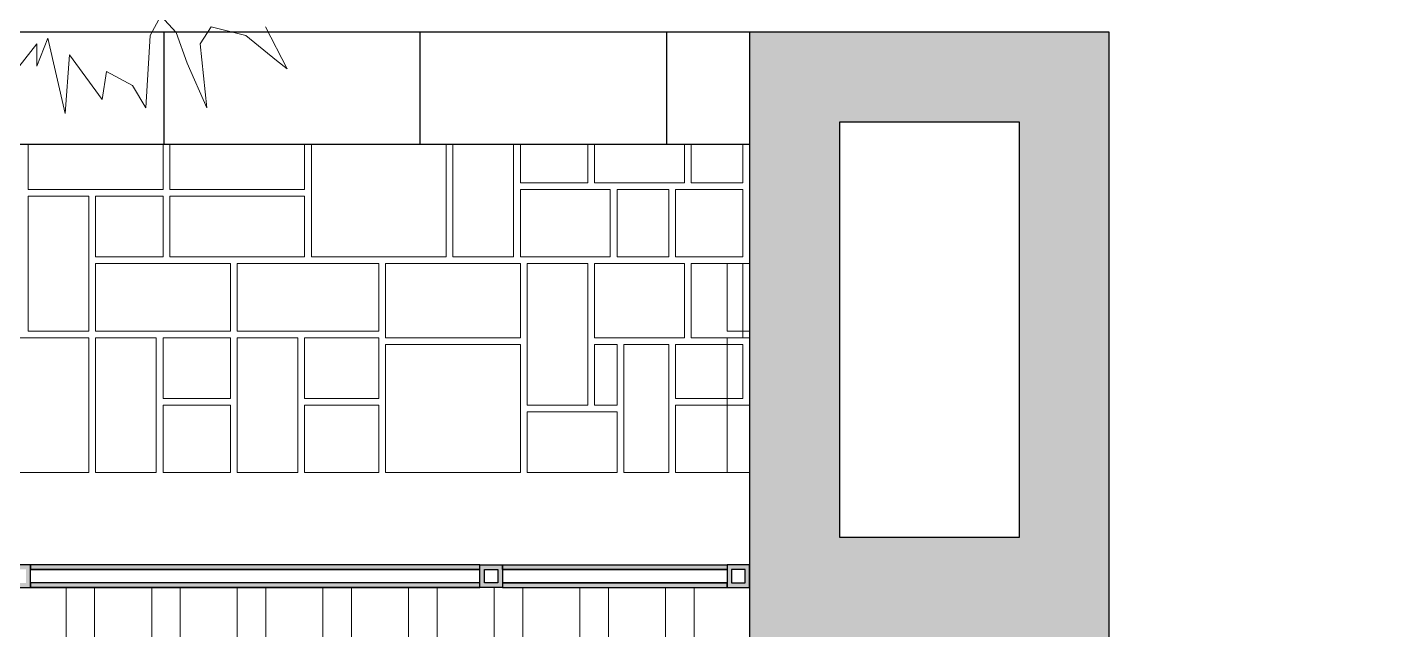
# Model space of a CAD drawing. Header units: millimetres. Extents: x 38613 to 88834, y 14193 to 29607.
# Drawn here: x 54206 to 57213, y 24783 to 26125 of the extents above; entities that cross this region are included whole.
import ezdxf

# ---------------------------------------------------------------- set-up
doc = ezdxf.new("R2010")
doc.units = ezdxf.units.MM
for name, color, linetype in [('doors', 4, 'Continuous'), ('hatch wall', 8, 'Continuous'), ('wall', 5, 'Continuous'), ('zelen', 69, 'Continuous')]:
    doc.layers.add(name, color=color, linetype=linetype)
doc.layers.add('Floor', color=7, linetype='Continuous', lineweight=0, true_color=0xd6d6d6)

msp = doc.modelspace()

# ---------------------------------------------------------------- hatches: boundary and pattern name
at = {"layer": 'doors'}
h = msp.add_hatch(color=256, dxfattribs=at)
h.paths.add_polyline_path([(54173.3, 24887.6), (54203.3, 24887.6), (54203.3, 24917.6), (54173.3, 24917.6)], flags=16)
h.paths.add_polyline_path([(54163.3, 24877.6), (54213.3, 24877.6), (54213.3, 24927.6), (54163.3, 24927.6)])
h = msp.add_hatch(color=256, dxfattribs=at)
h.paths.add_polyline_path([(55253.3, 24887.6), (55223.3, 24887.6), (55223.3, 24917.6), (55253.3, 24917.6)], flags=16)
h.paths.add_polyline_path([(55263.3, 24877.6), (55213.3, 24877.6), (55213.3, 24927.6), (55263.3, 24927.6)])
h = msp.add_hatch(color=256, dxfattribs=at)
h.paths.add_polyline_path([(55773.3, 24887.6), (55803.3, 24887.6), (55803.3, 24917.6), (55773.3, 24917.6)], flags=16)
h.paths.add_polyline_path([(55763.3, 24877.6), (55813.3, 24877.6), (55813.3, 24927.6), (55763.3, 24927.6)])
at = {"layer": 'Floor'}
h = msp.add_hatch(dxfattribs=at)
h.set_pattern_fill('ANSI32', color=256, scale=20, angle=45)
edge = h.paths.add_edge_path()
edge.add_line((50913.3, 15113.3), (51613.3, 15113.3))
edge.add_line((51613.3, 15113.3), (51613.3, 16013.3))
edge.add_line((51613.3, 16013.3), (52163.3, 16013.3))
edge.add_line((52163.3, 16013.3), (52163.3, 15813.3))
edge.add_line((52163.3, 15813.3), (52013.3, 15813.3))
edge.add_line((52013.3, 15813.3), (52013.3, 14913.3))
edge.add_line((52013.3, 14913.3), (51913.3, 14913.3))
edge.add_line((51913.3, 14913.3), (51913.3, 14783.3))
edge.add_line((51913.3, 14783.3), (54113.3, 14783.3))
edge.add_line((54113.3, 14783.3), (54113.3, 15813.3))
edge.add_line((54113.3, 15813.3), (52973.3, 15813.3))
edge.add_line((52973.3, 15813.3), (52973.3, 16013.3))
edge.add_line((52973.3, 16013.3), (53863.3, 16013.3))
edge.add_line((53863.3, 16013.3), (53863.3, 17513.3))
edge.add_line((53863.3, 17513.3), (53213.3, 17513.3))
edge.add_line((53213.3, 17513.3), (53213.3, 18463.3))
edge.add_line((53213.3, 18463.3), (53950.8, 18463.3))
edge.add_line((53950.8, 18463.3), (53950.8, 18363.3))
edge.add_line((53950.8, 18363.3), (53313.3, 18363.3))
edge.add_line((53313.3, 18363.3), (53313.3, 17613.3))
edge.add_line((53313.3, 17613.3), (53963.3, 17613.3))
edge.add_line((53963.3, 17613.3), (53963.3, 16013.3))
edge.add_line((53963.3, 16013.3), (56413.3, 16013.3))
edge.add_line((56413.3, 16013.3), (56413.3, 18463.3))
edge.add_line((56413.3, 18463.3), (56613.3, 18463.3))
edge.add_line((56613.3, 18463.3), (57213.3, 19063.3))
edge.add_line((57213.3, 19063.3), (57213.3, 20389.6))
edge.add_line((57213.3, 20389.6), (56613.3, 20989.6))
edge.add_line((56613.3, 20989.6), (55813.3, 20989.6))
edge.add_line((55813.3, 20989.6), (55813.3, 21189.6))
edge.add_line((55813.3, 21189.6), (56413.3, 21189.6))
edge.add_line((56413.3, 21189.6), (56413.3, 24589.6))
edge.add_line((56413.3, 24589.6), (55813.3, 24589.6))
edge.add_line((55813.3, 24589.6), (55813.3, 24877.6))
edge.add_line((55813.3, 24877.6), (52213.3, 24877.6))
edge.add_line((52213.3, 24877.6), (52213.3, 24589.6))
edge.add_line((52213.3, 24589.6), (51813.3, 24589.6))
edge.add_line((51813.3, 24589.6), (51813.3, 21189.6))
edge.add_line((51813.3, 21189.6), (52213.3, 21189.6))
edge.add_line((52213.3, 21189.6), (52213.3, 20989.6))
edge.add_line((52213.3, 20989.6), (52163.3, 20989.6))
edge.add_line((52163.3, 20989.6), (52163.3, 20893.4))
edge.add_line((52163.3, 20893.4), (52363.3, 20693.4))
edge.add_line((52363.3, 20693.4), (52363.3, 20021.2))
edge.add_line((52363.3, 20021.2), (52163.3, 19821.2))
edge.add_line((52163.3, 19821.2), (52163.3, 19725))
edge.add_line((52163.3, 19725), (52013.3, 19725))
edge.add_line((52013.3, 19725), (52013.3, 19573.3))
edge.add_line((52013.3, 19573.3), (51878.3, 19573.3))
edge.add_line((51878.3, 19573.3), (51878.3, 18763.3))
edge.add_line((51878.3, 18763.3), (52013.3, 18763.3))
edge.add_line((52013.3, 18763.3), (52013.3, 18363.3))
edge.add_line((52013.3, 18363.3), (51895.7, 18363.3))
edge.add_arc((50351.6, 18299.2), 1545.5, -39.1921, 2.3774, ccw=False)
edge.add_arc((50380.7, 18275.5), 1507.9, -69.3154, -39.1921, ccw=False)
edge.add_line((50913.3, 16864.8), (50913.3, 16733.3))
edge.add_line((50913.3, 16733.3), (50813.3, 16733.3))
edge.add_line((50813.3, 16733.3), (50813.3, 16023.3))
edge.add_line((50813.3, 16023.3), (50913.3, 16023.3))
edge.add_line((50913.3, 16023.3), (50913.3, 15113.3))
at = {"layer": 'hatch wall', "true_color": 0x4a4a4a}
h = msp.add_hatch(color=251, dxfattribs=at)
h.paths.add_polyline_path([(55813.3, 20989.6), (56613.3, 20989.6), (56754.8, 20848.2), (56896.2, 20989.6), (56613.3, 21272.5), (56613.3, 26113.3), (55813.3, 26113.3), (55813.3, 24589.6), (56413.3, 24589.6), (56413.3, 21189.6), (55813.3, 21189.6)])
h.paths.add_polyline_path([(56013.3, 24989.6), (56413.3, 24989.6), (56413.3, 25913.3), (56013.3, 25913.3)], flags=16)
at = {"layer": 'wall'}
h = msp.add_hatch(color=141, dxfattribs=at)
h.paths.add_polyline_path([(54213.3, 24917.6), (55213.3, 24917.6), (55213.3, 24927.6), (54213.3, 24927.6)])
h.paths.add_polyline_path([(55213.3, 24887.6), (54213.3, 24887.6), (54213.3, 24877.6), (55213.3, 24877.6)])
h = msp.add_hatch(color=141, dxfattribs=at)
h.paths.add_polyline_path([(55813.3, 24877.6), (55813.3, 24887.6), (55163.3, 24887.6), (55163.3, 24877.6)])
h.paths.add_polyline_path([(55813.3, 24917.6), (55813.3, 24927.6), (55163.3, 24927.6), (55163.3, 24917.6)])

# ---------------------------------------------------------------- linework, layer by layer
at = {"layer": 'doors', "color": 4}
for points in [[(55813.3, 25863.3), (53813.3, 25863.3, -0.143726), (52146.4, 26587.2, -0.139373), (51529, 27419.9, -0.086378), (51410.4, 28100.2)], [(56413.3, 26113.3), (53829.2, 26113.3, -0.142849), (52302.7, 26782.4, -0.13981), (51763.6, 27506.4, -0.086089), (51660.4, 28100.3, -0.086089)]]:
    msp.add_lwpolyline(points, format="xyb", dxfattribs=at)
for points in [[(54509.8, 26113.3), (54509.8, 25863.3)], [(55080.2, 25863.3), (55080.2, 26113.3)], [(55628.7, 26113.3), (55628.7, 25863.3)]]:
    msp.add_lwpolyline(points, dxfattribs=at)
at = {"layer": 'doors'}
for points in [[(54163.3, 24877.6), (54213.3, 24877.6), (54213.3, 24927.6), (54163.3, 24927.6)], [(55263.3, 24877.6), (55213.3, 24877.6), (55213.3, 24927.6), (55263.3, 24927.6)], [(55253.3, 24887.6), (55223.3, 24887.6), (55223.3, 24917.6), (55253.3, 24917.6)], [(55763.3, 24877.6), (55813.3, 24877.6), (55813.3, 24927.6), (55763.3, 24927.6)], [(55773.3, 24887.6), (55803.3, 24887.6), (55803.3, 24917.6), (55773.3, 24917.6)]]:
    msp.add_lwpolyline(points, close=True, dxfattribs=at)
at = {"layer": 'Floor'}
for points in [[(54508.3, 25763.3), (54208.3, 25763.3), (54208.3, 25863.3)], [(54508.3, 25863.3), (54508.3, 25763.3)], [(54823.3, 25763.3), (54523.3, 25763.3), (54523.3, 25863.3)], [(54823.3, 25863.3), (54823.3, 25763.3)], [(55138.3, 25613.3), (54838.3, 25613.3), (54838.3, 25863.3)], [(55138.3, 25863.3), (55138.3, 25613.3)], [(55288.3, 25863.3), (55288.3, 25613.3), (55153.3, 25613.3), (55153.3, 25863.3)], [(55303.3, 25778.3), (55453.3, 25778.3), (55453.3, 25863.3)], [(55303.3, 25863.3), (55303.3, 25778.3)], [(55668.3, 25863.3), (55668.3, 25778.3), (55468.3, 25778.3), (55468.3, 25863.3)], [(55798.3, 25778.3), (55683.3, 25778.3), (55683.3, 25863.3)], [(55798.3, 25863.3), (55798.3, 25778.3)], [(55813.3, 25613.3), (55813.3, 25613.3), (55813.3, 25863.3)], [(54343.3, 25448.3), (54343.3, 25748.3), (54208.3, 25748.3), (54208.3, 25448.3), (54343.3, 25448.3)], [(54508.3, 25748.3), (54358.3, 25748.3), (54358.3, 25613.3), (54508.3, 25613.3), (54508.3, 25748.3)], [(54823.3, 25613.3), (54523.3, 25613.3), (54523.3, 25748.3), (54823.3, 25748.3), (54823.3, 25613.3)], [(55303.3, 25763.3), (55503.3, 25763.3), (55503.3, 25613.3), (55303.3, 25613.3), (55303.3, 25763.3)], [(55633.3, 25763.3), (55518.3, 25763.3), (55518.3, 25613.3), (55633.3, 25613.3), (55633.3, 25763.3)], [(55798.3, 25613.3), (55648.3, 25613.3), (55648.3, 25763.3), (55798.3, 25763.3), (55798.3, 25613.3)], [(54658.3, 25448.3), (54358.3, 25448.3), (54358.3, 25598.3), (54658.3, 25598.3), (54658.3, 25448.3)], [(54988.3, 25448.3), (54673.3, 25448.3), (54673.3, 25598.3), (54988.3, 25598.3), (54988.3, 25448.3)], [(54988.3, 25448.3), (54673.3, 25448.3), (54673.3, 25598.3), (54988.3, 25598.3), (54988.3, 25448.3)], [(55003.3, 25433.3), (55303.3, 25433.3), (55303.3, 25598.3), (55003.3, 25598.3), (55003.3, 25433.3)], [(55453.3, 25598.3), (55453.3, 25283.3), (55318.3, 25283.3), (55318.3, 25598.3), (55453.3, 25598.3)], [(55668.3, 25598.3), (55468.3, 25598.3), (55468.3, 25433.3), (55668.3, 25433.3), (55668.3, 25598.3)], [(55798.3, 25598.3), (55683.3, 25598.3), (55683.3, 25433.3), (55798.3, 25433.3), (55798.3, 25598.3)], [(55813.3, 25598.3), (55763.3, 25598.3), (55763.3, 25448.3)], [(55813.3, 25598.3), (55813.3, 25298.3)], [(55763.3, 25448.3), (55813.3, 25448.3)], [(54343.3, 25433.3), (54058.3, 25433.3), (54058.3, 25133.3), (54343.3, 25133.3), (54343.3, 25433.3)], [(54493.3, 25433.3), (54493.3, 25133.3), (54358.3, 25133.3), (54358.3, 25433.3), (54493.3, 25433.3)], [(54658.3, 25433.3), (54508.3, 25433.3), (54508.3, 25298.3), (54658.3, 25298.3), (54658.3, 25433.3)], [(54808.3, 25433.3), (54808.3, 25133.3), (54673.3, 25133.3), (54673.3, 25433.3), (54808.3, 25433.3)], [(54988.3, 25433.3), (54823.3, 25433.3), (54823.3, 25298.3), (54988.3, 25298.3), (54988.3, 25433.3)], [(55003.3, 25418.3), (55303.3, 25418.3), (55303.3, 25133.3), (55003.3, 25133.3), (55003.3, 25418.3)], [(55518.3, 25283.3), (55468.3, 25283.3), (55468.3, 25418.3), (55518.3, 25418.3), (55518.3, 25283.3)], [(55633.3, 25418.3), (55533.3, 25418.3), (55533.3, 25133.3), (55633.3, 25133.3), (55633.3, 25418.3)], [(55648.3, 25298.3), (55798.3, 25298.3), (55798.3, 25418.3), (55648.3, 25418.3), (55648.3, 25298.3)], [(55763.3, 25433.3), (55813.3, 25433.3)], [(55813.3, 25133.3), (55763.3, 25133.3), (55763.3, 25433.3)], [(54658.3, 25133.3), (54508.3, 25133.3), (54508.3, 25283.3), (54658.3, 25283.3), (54658.3, 25133.3)], [(54988.3, 25133.3), (54823.3, 25133.3), (54823.3, 25283.3), (54988.3, 25283.3), (54988.3, 25133.3)], [(55518.3, 25268.3), (55318.3, 25268.3), (55318.3, 25133.3), (55518.3, 25133.3), (55518.3, 25268.3)], [(55648.3, 25283.3), (55813.3, 25283.3)], [(55813.3, 25133.3), (55648.3, 25133.3), (55648.3, 25283.3)]]:
    msp.add_lwpolyline(points, dxfattribs=at)
at = {"layer": 'wall'}
for points in [[(55813.3, 20989.6), (56613.3, 20989.6), (56754.8, 20848.2), (56896.2, 20989.6), (56613.3, 21272.5), (56613.3, 26113.3), (55813.3, 26113.3), (55813.3, 24589.6), (56413.3, 24589.6), (56413.3, 21189.6), (55813.3, 21189.6), (55813.3, 20989.6)], [(56013.3, 24989.6), (56413.3, 24989.6), (56413.3, 25913.3), (56013.3, 25913.3), (56013.3, 24989.6)]]:
    msp.add_lwpolyline(points, dxfattribs=at)
at = {"layer": 'wall', "color": 141}
for points in [[(55213.3, 24927.6), (54213.3, 24927.6)], [(55213.3, 24917.6), (54213.3, 24917.6)], [(55263.3, 24927.6), (55763.3, 24927.6)], [(55263.3, 24917.6), (55763.3, 24917.6)], [(55213.3, 24887.6), (54213.3, 24887.6)], [(55213.3, 24877.6), (54213.3, 24877.6)], [(55263.3, 24887.6), (55763.3, 24887.6)], [(55263.3, 24877.6), (55763.3, 24877.6)]]:
    msp.add_lwpolyline(points, dxfattribs=at)
for points in [[(54213.3, 24917.6), (55213.3, 24917.6), (55213.3, 24927.6), (54213.3, 24927.6)], [(55763.3, 24917.6), (55263.3, 24917.6), (55263.3, 24927.6), (55763.3, 24927.6)], [(55213.3, 24887.6), (54213.3, 24887.6), (54213.3, 24877.6), (55213.3, 24877.6)], [(55263.3, 24877.6), (55763.3, 24877.6), (55763.3, 24887.6), (55263.3, 24887.6)]]:
    msp.add_lwpolyline(points, close=True, dxfattribs=at)
at = {"layer": 'zelen', "lineweight": 0}
msp.add_lwpolyline([(54174.4, 26019.4), (54227.7, 26087.7), (54227.7, 26038), (54251.9, 26100.1), (54290.6, 25932.4), (54300.3, 26062.8), (54373, 25963.5), (54382.7, 26025.6), (54440.8, 25994.5), (54469.9, 25944.8), (54479.6, 26106.3), (54503.8, 26149.8), (54537.7, 26112.5), (54561.9, 26044.2), (54605.5, 25944.8), (54591, 26087.7), (54615.2, 26125), (54692.7, 26106.3), (54760.5, 26050.4), (54784.8, 26031.8), (54736.3, 26125)], dxfattribs=at)

doc.saveas('drawing.dxf')
